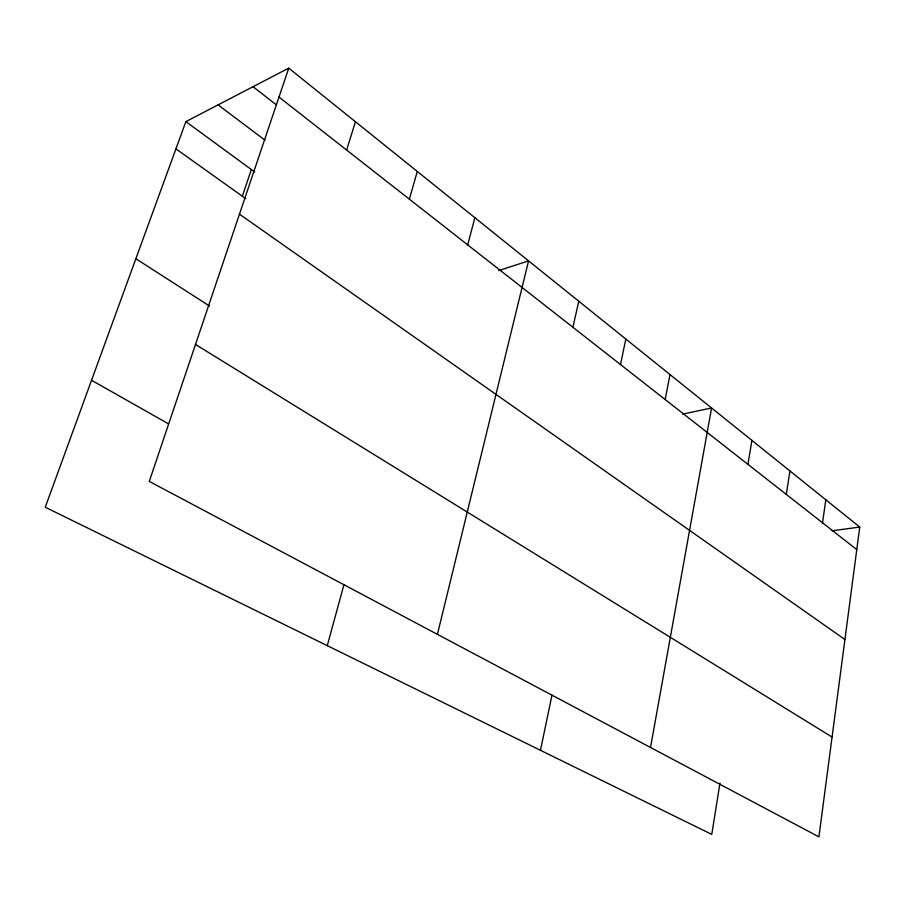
<?xml version="1.0" encoding="UTF-8"?>
<svg xmlns="http://www.w3.org/2000/svg" width="905" height="905" viewBox="0 0 905 905"><rect width="100%" height="100%" fill="white"/><g stroke="black" fill="none" stroke-linecap="round" stroke-linejoin="round"><path stroke-width="1.36" d="M859.75 527.061L818.923 836.865L149.28 481.403L288.752 68.135L859.75 527.061L832.125 530.794M822.532 522.785L825.813 499.786M786.309 494.413L789.929 470.939M719.973 783.074L711.771 834.399L45.25 507.219L185.864 121.621L288.752 68.135M747.926 464.356L751.919 440.396M650.525 747.473L711.579 407.974L682.709 414.094M665.175 399.535L670.017 374.568M620.502 364.545L625.83 339.058M540.455 750.302L552.005 695.085M572.899 327.271L578.781 301.241M437.42 634.348L528.565 260.878L498.689 270.606M467.693 244.859L474.865 217.72M327.271 645.65L344.002 584.483M409.365 199.179L417.296 171.441M346.638 150.049L355.427 121.722M242.314 196.215L251.341 169.529M91.541 380.27L168.24 423.71M195.503 344.454L832.068 737.066M135.852 258.74L209.474 306.003M239.474 214.168L844.931 639.53M175.921 148.85L245.753 198.67M185.864 121.621L254.735 172.007M218.094 104.867L265.018 140.207M253.038 86.699L276.24 104.754M278.989 97.061L856.775 549.606"/></g></svg>
